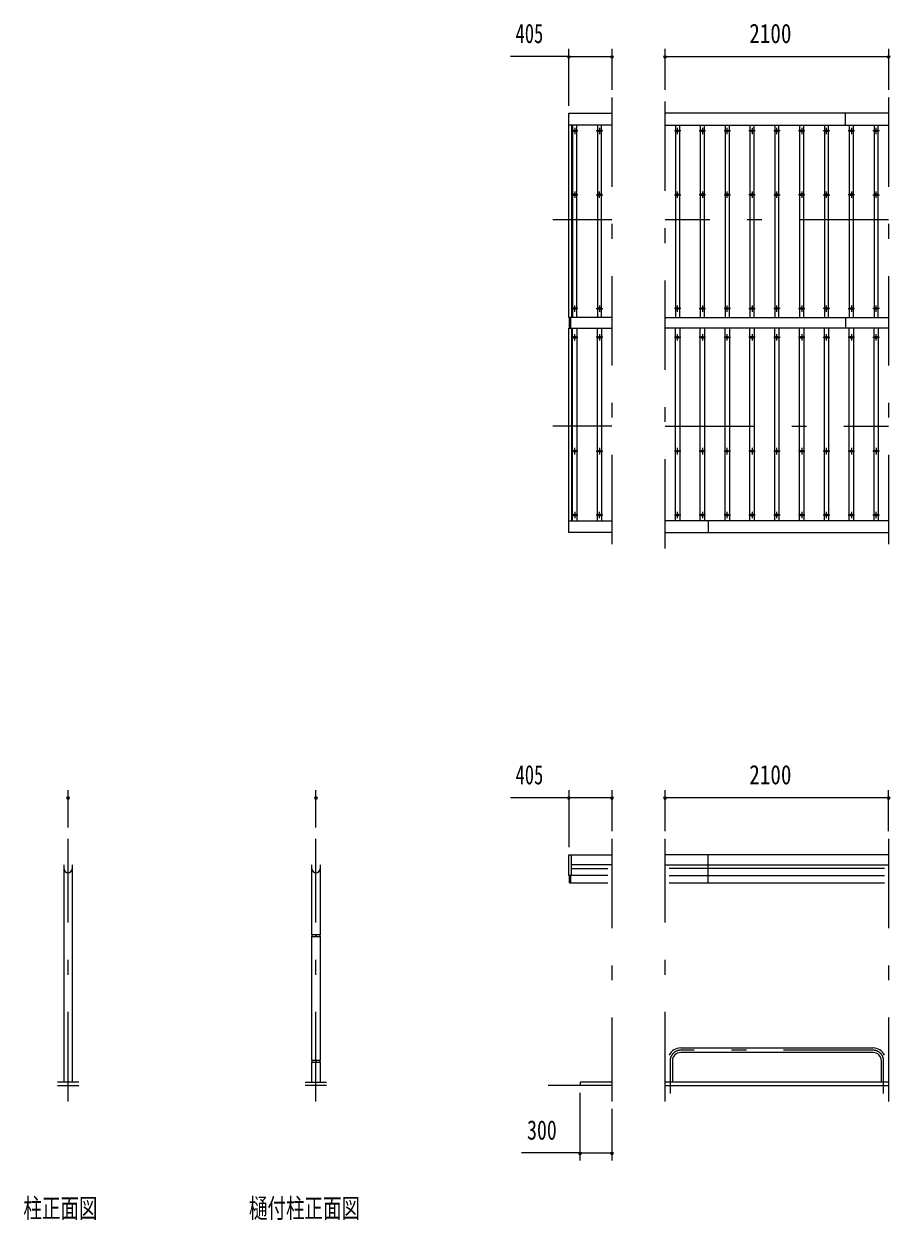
# Model space of a CAD drawing. Units: millimetres, scale not verified. Extents: x -30294 to 30299, y -14700 to 14700.
# Drawn here: x -30294 to -22154, y 1862 to 13103 of the extents above; entities that cross this region are included whole.
import ezdxf
from ezdxf.enums import TextEntityAlignment as Align

# ---------------------------------------------------------------- set-up
doc = ezdxf.new("R2010")
doc.units = ezdxf.units.MM
doc.header["$LTSCALE"] = 70
doc.linetypes.add('USER3', pattern=[24, 12, -5, 2, -5])
for name, color, linetype, lineweight in [('0-2_1-0BOLD', 7, 'Continuous', 18), ('0-3_1-2CENTER', 3, 'USER3', 18), ('0-4_1-4THIN', 4, 'Continuous', 18), ('0-5_1-5DIM', 3, 'Continuous', 18)]:
    doc.layers.add(name, color=color, linetype=linetype, lineweight=lineweight)
doc.styles.add('ＭＳ ゴシック', font='')
doc.styles.get('ＭＳ ゴシック').set_extended_font_data('MS Gothic')

msp = doc.modelspace()

# ---------------------------------------------------------------- linework, layer by layer
at = {"layer": '0-2_1-0BOLD'}
for p, q in [((-22167.69, 12262.54), (-24267.69, 12262.54)), ((-22572.69, 12152.54), (-22572.69, 12262.54)), ((-24767.69, 12152.54), (-25172.69, 12152.54)), ((-25147.69, 12152.54), (-25147.69, 10343.05)), ((-24267.69, 12152.54), (-22167.69, 12152.54)), ((-25167.69, 10242.02), (-25167.69, 10343.05)), ((-25157.69, 10343.05), (-25157.69, 10242.02)), ((-24267.69, 10343.05), (-22167.69, 10343.05)), ((-22572.69, 10343.06), (-22572.69, 10242.02)), ((-25147.69, 10242.02), (-25147.69, 8432.54)), ((-22167.69, 10242.02), (-24267.69, 10242.02)), ((-25172.69, 8432.54), (-24767.69, 8432.54)), ((-22167.69, 8432.54), (-24267.69, 8432.54)), ((-23862.69, 8432.54), (-23862.69, 8322.54)), ((-24267.69, 8322.54), (-22167.69, 8322.54)), ((-25147.69, 5101.42), (-25147.69, 5295.54)), ((-22167.69, 5295.54), (-24267.69, 5295.54)), ((-23862.69, 5030.38), (-23862.69, 5295.54)), ((-29917.02, 3157.54), (-29917.02, 5201.58)), ((-29840.72, 5201.58), (-29840.72, 3157.54)), ((-27587.29, 4541.07), (-27587.29, 5201.58)), ((-27510.99, 5201.58), (-27510.99, 4541.07)), ((-24767.69, 5201.58), (-25147.69, 5201.58)), ((-24267.69, 5201.58), (-22167.69, 5201.58)), ((-25167.7, 5030.38), (-25167.7, 5101.42)), ((-25157.69, 5101.42), (-25157.69, 5030.38)), ((-25147.69, 5167.04), (-24805.84, 5167.04)), ((-22205.84, 5167.04), (-24229.54, 5167.04)), ((-24229.54, 5101.42), (-22205.84, 5101.42)), ((-25167.7, 5030.38), (-24805.84, 5030.38)), ((-24229.54, 5030.38), (-22205.84, 5030.38)), ((-27587.3, 3361.93), (-27587.3, 4525.08)), ((-27552.19, 4541.07), (-27552.19, 4525.08)), ((-27552.19, 4533.08), (-27546.09, 4533.08)), ((-27546.09, 4525.08), (-27546.09, 4541.07)), ((-27511, 4525.08), (-27511, 3361.93)), ((-24121.33, 3478.89), (-22314.04, 3478.89)), ((-22314.04, 3436.19), (-24121.33, 3436.19)), ((-27587.29, 3157.54), (-27587.29, 3345.93)), ((-27552.19, 3361.93), (-27552.19, 3345.93)), ((-27552.19, 3353.93), (-27546.09, 3353.93)), ((-27546.09, 3345.93), (-27546.09, 3361.93)), ((-27510.99, 3345.93), (-27510.99, 3157.54)), ((-24199.98, 3357.54), (-24199.98, 3157.54)), ((-22235.39, 3157.54), (-22235.39, 3357.54)), ((-29778.87, 3157.54), (-29978.87, 3157.54)), ((-27649.14, 3157.54), (-27449.14, 3157.54)), ((-22167.69, 3157.54), (-24267.69, 3157.54)), ((-29978.87, 3127.54), (-29778.87, 3127.54)), ((-27449.14, 3127.54), (-27649.14, 3127.54)), ((-24767.69, 3127.54), (-25367.69, 3127.54)), ((-24267.69, 3127.54), (-22167.69, 3127.54))]:
    msp.add_line(p, q, dxfattribs=at)
for points in [[(-24767.69, 10343.05), (-25172.69, 10343.05), (-25172.69, 12262.54), (-24767.69, 12262.54)], [(-24767.69, 8322.54), (-25172.69, 8322.54), (-25172.69, 10242.02), (-24767.69, 10242.02)], [(-24805.84, 5101.42), (-25172.69, 5101.42), (-25172.69, 5295.54), (-24767.69, 5295.54)], [(-24767.69, 3157.54), (-25067.69, 3157.54), (-25067.69, 3127.54)]]:
    msp.add_lwpolyline(points, dxfattribs=at)
for points in [[(-27588.9, 4525.08), (-27509.39, 4525.08), (-27509.39, 4541.07), (-27588.9, 4541.07)], [(-27588.9, 3345.93), (-27509.39, 3345.93), (-27509.39, 3361.93), (-27588.9, 3361.93)]]:
    msp.add_lwpolyline(points, close=True, dxfattribs=at)
for centre in [(-25117.69, 12097.53), (-24884.35, 12097.54), (-24151.02, 12097.54), (-23917.69, 12097.54), (-23684.36, 12097.54), (-23451.02, 12097.54), (-23217.69, 12097.54), (-22984.36, 12097.54), (-22751.02, 12097.54), (-22517.69, 12097.54), (-22284.36, 12097.54), (-25117.69, 11497.53), (-24884.35, 11497.54), (-24151.02, 11497.54), (-23917.69, 11497.54), (-23684.36, 11497.54), (-23451.02, 11497.54), (-23217.69, 11497.54), (-22984.36, 11497.54), (-22751.02, 11497.54), (-22517.69, 11497.54), (-22284.36, 11497.54), (-25117.69, 10427.54), (-24884.35, 10427.54), (-24151.02, 10427.54), (-23917.69, 10427.54), (-23684.36, 10427.54), (-23451.02, 10427.54), (-23217.69, 10427.54), (-22984.36, 10427.54), (-22751.02, 10427.54), (-22517.69, 10427.54), (-22284.36, 10427.54), (-25117.69, 10157.54), (-24884.35, 10157.54), (-24151.02, 10157.54), (-23917.69, 10157.54), (-23684.36, 10157.54), (-23451.02, 10157.54), (-23217.69, 10157.54), (-22984.36, 10157.54), (-22751.02, 10157.54), (-22517.69, 10157.54), (-22284.36, 10157.54), (-25117.69, 9087.54), (-24884.35, 9087.55), (-24151.02, 9087.55), (-23917.69, 9087.55), (-23684.36, 9087.55), (-23451.02, 9087.55), (-23217.69, 9087.55), (-22984.36, 9087.55), (-22751.02, 9087.55), (-22517.69, 9087.55), (-22284.36, 9087.55), (-25117.69, 8487.54), (-24884.35, 8487.55), (-24151.02, 8487.55), (-23917.69, 8487.55), (-23684.36, 8487.55), (-23451.02, 8487.55), (-23217.69, 8487.55), (-22984.36, 8487.55), (-22751.02, 8487.55), (-22517.69, 8487.55), (-22284.36, 8487.55)]:
    msp.add_circle(centre, 10, dxfattribs=at)
for centre, radius, start, end in [((-29878.87, 5163.43), 38.15, 180, 0), ((-27549.14, 5163.43), 38.15, 180, 0), ((-24121.33, 3357.54), 121.35, 90, 153.08894), ((-24121.33, 3357.54), 78.65, 90, 180), ((-22314.04, 3357.54), 121.35, 26.92177, 90), ((-22314.04, 3357.54), 78.65, 0, 90)]:
    msp.add_arc(centre, radius, start, end, dxfattribs=at)
at = {"layer": '0-3_1-2CENTER'}
for p, q in [((-24767.69, 12412.54), (-24767.69, 8172.53)), ((-24267.69, 8172.53), (-24267.69, 12412.54)), ((-22167.69, 12412.54), (-22167.69, 8172.53)), ((-25087.69, 12097.53), (-25147.69, 12097.53)), ((-25117.69, 12127.53), (-25117.69, 12067.54)), ((-24854.36, 12097.54), (-24914.36, 12097.54)), ((-24884.35, 12127.54), (-24884.35, 12067.54)), ((-24121.03, 12097.54), (-24181.03, 12097.54)), ((-24151.02, 12067.54), (-24151.02, 12127.54)), ((-23887.69, 12097.54), (-23947.69, 12097.54)), ((-23917.69, 12127.54), (-23917.69, 12067.54)), ((-23654.36, 12097.54), (-23714.36, 12097.54)), ((-23684.36, 12067.54), (-23684.36, 12127.54)), ((-23421.03, 12097.54), (-23481.03, 12097.54)), ((-23451.02, 12127.54), (-23451.02, 12067.54)), ((-23187.69, 12097.54), (-23247.69, 12097.54)), ((-23217.69, 12067.54), (-23217.69, 12127.54)), ((-22954.36, 12097.54), (-23014.36, 12097.54)), ((-22984.36, 12127.54), (-22984.36, 12067.54)), ((-22721.03, 12097.54), (-22781.03, 12097.54)), ((-22751.02, 12067.54), (-22751.02, 12127.54)), ((-22487.69, 12097.54), (-22547.69, 12097.54)), ((-22517.69, 12127.54), (-22517.69, 12067.54)), ((-22254.36, 12097.54), (-22314.36, 12097.54)), ((-22284.36, 12067.54), (-22284.36, 12127.54)), ((-25087.69, 11497.53), (-25147.69, 11497.53)), ((-25117.69, 11527.54), (-25117.69, 11467.53)), ((-24914.36, 11497.54), (-24854.36, 11497.54)), ((-24884.35, 11467.54), (-24884.35, 11527.54)), ((-24181.03, 11497.54), (-24121.03, 11497.54)), ((-24151.02, 11467.54), (-24151.02, 11527.54)), ((-23887.69, 11497.54), (-23947.69, 11497.54)), ((-23917.69, 11527.54), (-23917.69, 11467.54)), ((-23714.36, 11497.54), (-23654.36, 11497.54)), ((-23684.36, 11467.54), (-23684.36, 11527.54)), ((-23421.03, 11497.54), (-23481.03, 11497.54)), ((-23451.02, 11527.54), (-23451.02, 11467.54)), ((-23247.69, 11497.54), (-23187.69, 11497.54)), ((-23217.69, 11467.54), (-23217.69, 11527.54)), ((-22954.36, 11497.54), (-23014.36, 11497.54)), ((-22984.36, 11527.54), (-22984.36, 11467.54)), ((-22781.03, 11497.54), (-22721.03, 11497.54)), ((-22751.02, 11467.54), (-22751.02, 11527.54)), ((-22487.69, 11497.54), (-22547.69, 11497.54)), ((-22517.69, 11527.54), (-22517.69, 11467.54)), ((-22314.36, 11497.54), (-22254.36, 11497.54)), ((-22284.36, 11467.54), (-22284.36, 11527.54)), ((-24767.69, 11262.54), (-25322.69, 11262.54)), ((-22167.69, 11262.54), (-24267.69, 11262.54)), ((-25117.69, 10397.53), (-25117.69, 10457.53)), ((-24884.35, 10457.54), (-24884.35, 10397.54)), ((-24151.02, 10397.54), (-24151.02, 10457.54)), ((-23917.69, 10457.54), (-23917.69, 10397.54)), ((-23684.36, 10397.54), (-23684.36, 10457.54)), ((-23451.02, 10457.54), (-23451.02, 10397.54)), ((-23217.69, 10397.54), (-23217.69, 10457.54)), ((-22984.36, 10457.54), (-22984.36, 10397.54)), ((-22751.02, 10397.54), (-22751.02, 10457.54)), ((-22517.69, 10457.54), (-22517.69, 10397.54)), ((-22284.36, 10397.54), (-22284.36, 10457.54)), ((-25087.69, 10427.54), (-25147.69, 10427.54)), ((-24914.36, 10427.54), (-24854.36, 10427.54)), ((-24121.03, 10427.54), (-24181.03, 10427.54)), ((-23947.69, 10427.54), (-23887.69, 10427.54)), ((-23654.36, 10427.54), (-23714.36, 10427.54)), ((-23481.03, 10427.54), (-23421.03, 10427.54)), ((-23187.69, 10427.54), (-23247.69, 10427.54)), ((-23014.36, 10427.54), (-22954.36, 10427.54)), ((-22721.03, 10427.54), (-22781.03, 10427.54)), ((-22547.69, 10427.54), (-22487.69, 10427.54)), ((-22254.36, 10427.54), (-22314.36, 10427.54)), ((-25147.69, 10157.54), (-25087.69, 10157.54)), ((-25117.69, 10127.54), (-25117.69, 10187.54)), ((-24854.36, 10157.54), (-24914.36, 10157.54)), ((-24884.35, 10187.55), (-24884.35, 10127.55)), ((-24181.03, 10157.54), (-24121.03, 10157.54)), ((-24151.02, 10127.55), (-24151.02, 10187.55)), ((-23887.69, 10157.54), (-23947.69, 10157.54)), ((-23917.69, 10187.55), (-23917.69, 10127.55)), ((-23714.36, 10157.54), (-23654.36, 10157.54)), ((-23684.36, 10127.55), (-23684.36, 10187.55)), ((-23421.03, 10157.54), (-23481.03, 10157.54)), ((-23451.02, 10187.55), (-23451.02, 10127.55)), ((-23247.69, 10157.54), (-23187.69, 10157.54)), ((-23217.69, 10127.55), (-23217.69, 10187.55)), ((-22954.36, 10157.54), (-23014.36, 10157.54)), ((-22984.36, 10187.55), (-22984.36, 10127.55)), ((-22781.03, 10157.54), (-22721.03, 10157.54)), ((-22751.02, 10127.55), (-22751.02, 10187.55)), ((-22487.69, 10157.54), (-22547.69, 10157.54)), ((-22517.69, 10187.55), (-22517.69, 10127.55)), ((-22314.36, 10157.54), (-22254.36, 10157.54)), ((-22284.36, 10127.55), (-22284.36, 10187.55)), ((-24767.69, 9322.54), (-25322.69, 9322.54)), ((-24267.69, 9322.54), (-22167.69, 9322.54)), ((-25117.69, 9057.54), (-25117.69, 9117.54)), ((-24884.35, 9117.55), (-24884.35, 9057.54)), ((-24151.02, 9057.54), (-24151.02, 9117.55)), ((-23917.69, 9117.55), (-23917.69, 9057.54)), ((-23684.36, 9057.54), (-23684.36, 9117.55)), ((-23451.02, 9117.55), (-23451.02, 9057.54)), ((-23217.69, 9057.54), (-23217.69, 9117.55)), ((-22984.36, 9117.55), (-22984.36, 9057.54)), ((-22751.02, 9057.54), (-22751.02, 9117.55)), ((-22517.69, 9117.55), (-22517.69, 9057.54)), ((-22284.36, 9117.55), (-22284.36, 9057.54)), ((-25087.69, 9087.54), (-25147.69, 9087.54)), ((-24914.36, 9087.55), (-24854.36, 9087.55)), ((-24121.03, 9087.55), (-24181.03, 9087.55)), ((-23887.69, 9087.55), (-23947.69, 9087.55)), ((-23654.36, 9087.55), (-23714.36, 9087.55)), ((-23421.03, 9087.55), (-23481.03, 9087.55)), ((-23187.69, 9087.55), (-23247.69, 9087.55)), ((-22954.36, 9087.55), (-23014.36, 9087.55)), ((-22721.03, 9087.55), (-22781.03, 9087.55)), ((-22487.69, 9087.55), (-22547.69, 9087.55)), ((-22254.36, 9087.55), (-22314.36, 9087.55)), ((-25087.69, 8487.54), (-25147.69, 8487.54)), ((-25117.69, 8517.54), (-25117.69, 8457.54)), ((-24854.36, 8487.55), (-24914.36, 8487.55)), ((-24884.35, 8457.55), (-24884.35, 8517.55)), ((-24121.03, 8487.55), (-24181.03, 8487.55)), ((-24151.02, 8457.55), (-24151.02, 8517.55)), ((-23887.69, 8487.55), (-23947.69, 8487.55)), ((-23917.69, 8517.55), (-23917.69, 8457.55)), ((-23654.36, 8487.55), (-23714.36, 8487.55)), ((-23684.36, 8457.55), (-23684.36, 8517.55)), ((-23421.03, 8487.55), (-23481.03, 8487.55)), ((-23451.02, 8517.55), (-23451.02, 8457.55)), ((-23187.69, 8487.55), (-23247.69, 8487.55)), ((-23217.69, 8457.55), (-23217.69, 8517.55)), ((-22954.36, 8487.55), (-23014.36, 8487.55)), ((-22984.36, 8517.55), (-22984.36, 8457.55)), ((-22721.03, 8487.55), (-22781.03, 8487.55)), ((-22751.02, 8457.55), (-22751.02, 8517.55)), ((-22487.69, 8487.55), (-22547.69, 8487.55)), ((-22517.69, 8517.55), (-22517.69, 8457.55)), ((-22254.36, 8487.55), (-22314.36, 8487.55)), ((-22284.36, 8457.55), (-22284.36, 8517.55)), ((-29878.87, 2977.54), (-29878.87, 5445.54)), ((-27549.14, 2977.54), (-27549.14, 5445.54)), ((-24767.69, 5445.55), (-24767.69, 2977.54)), ((-24267.69, 2977.54), (-24267.69, 5445.55)), ((-22167.69, 5445.55), (-22167.69, 2977.54)), ((-22314.04, 3457.54), (-24121.33, 3457.54)), ((-24221.33, 3357.54), (-24221.33, 3052.54)), ((-22214.04, 3052.54), (-22214.04, 3357.54))]:
    msp.add_line(p, q, dxfattribs=at)
for centre, start, end in [((-24121.33, 3357.54), 90, 180), ((-22314.04, 3357.54), 0, 90)]:
    msp.add_arc(centre, 100, start, end, dxfattribs=at)
at = {"layer": '0-4_1-4THIN'}
for p, q in [((-25137.69, 12152.53), (-25137.69, 10343.04)), ((-25097.7, 10343.04), (-25097.7, 12152.53)), ((-24904.36, 12152.54), (-24904.36, 10343.05)), ((-24864.36, 10343.05), (-24864.36, 12152.54)), ((-24171.03, 12152.54), (-24171.03, 10343.05)), ((-24131.03, 10343.05), (-24131.03, 12152.54)), ((-23937.69, 12152.54), (-23937.69, 10343.05)), ((-23897.69, 10343.05), (-23897.69, 12152.54)), ((-23704.36, 12152.54), (-23704.36, 10343.05)), ((-23664.36, 10343.05), (-23664.36, 12152.54)), ((-23471.03, 12152.54), (-23471.03, 10343.05)), ((-23431.03, 10343.05), (-23431.03, 12152.54)), ((-23237.69, 12152.54), (-23237.69, 10343.05)), ((-23197.69, 10343.05), (-23197.69, 12152.54)), ((-23004.36, 12152.54), (-23004.36, 10343.05)), ((-22964.36, 10343.05), (-22964.36, 12152.54)), ((-22771.03, 12152.54), (-22771.03, 10343.05)), ((-22731.03, 10343.05), (-22731.03, 12152.54)), ((-22537.69, 12152.54), (-22537.69, 10343.05)), ((-22497.69, 10343.05), (-22497.69, 12152.54)), ((-22304.36, 12152.54), (-22304.36, 10343.05)), ((-22264.36, 10343.05), (-22264.36, 12152.54)), ((-25137.69, 8432.54), (-25137.69, 10242.04)), ((-25097.7, 10242.04), (-25097.7, 8432.54)), ((-24904.36, 8432.55), (-24904.36, 10242.04)), ((-24864.36, 10242.04), (-24864.36, 8432.55)), ((-24171.03, 8432.55), (-24171.03, 10242.04)), ((-24131.03, 10242.04), (-24131.03, 8432.55)), ((-23937.69, 8432.55), (-23937.69, 10242.04)), ((-23897.69, 10242.04), (-23897.69, 8432.55)), ((-23704.36, 8432.55), (-23704.36, 10242.04)), ((-23664.36, 10242.04), (-23664.36, 8432.55)), ((-23471.03, 8432.55), (-23471.03, 10242.04)), ((-23431.03, 10242.04), (-23431.03, 8432.55)), ((-23237.69, 8432.55), (-23237.69, 10242.04)), ((-23197.69, 10242.04), (-23197.69, 8432.55)), ((-23004.36, 8432.55), (-23004.36, 10242.04)), ((-22964.36, 10242.04), (-22964.36, 8432.55)), ((-22771.03, 8432.55), (-22771.03, 10242.04)), ((-22731.03, 10242.04), (-22731.03, 8432.55)), ((-22537.69, 8432.55), (-22537.69, 10242.04)), ((-22497.69, 10242.04), (-22497.69, 8432.55)), ((-22304.36, 8432.55), (-22304.36, 10242.04)), ((-22264.36, 10242.04), (-22264.36, 8432.55))]:
    msp.add_line(p, q, dxfattribs=at)
at = {"layer": '0-5_1-5DIM'}
for p, q in [((-25172.69, 12332.54), (-25172.69, 12867.54)), ((-24767.69, 12867.54), (-24767.69, 12482.54)), ((-24267.69, 12482.54), (-24267.69, 12867.54)), ((-22167.69, 12867.54), (-22167.69, 12482.54)), ((-25172.69, 12797.54), (-25722.19, 12797.54)), ((-25158.69, 12797.54), (-25186.69, 12797.54)), ((-25172.69, 12797.54), (-24767.69, 12797.54)), ((-24753.69, 12797.54), (-24781.69, 12797.54)), ((-24253.69, 12797.54), (-24281.69, 12797.54)), ((-24267.69, 12797.54), (-22167.69, 12797.54)), ((-22153.69, 12797.54), (-22181.69, 12797.54)), ((-29878.87, 5551.54), (-29878.87, 5901.54)), ((-27549.14, 5551.54), (-27549.14, 5901.54)), ((-25172.69, 5901.54), (-25172.69, 5365.54)), ((-24767.69, 5901.54), (-24767.69, 5515.55)), ((-24267.69, 5515.55), (-24267.69, 5901.54)), ((-22167.69, 5515.55), (-22167.69, 5901.54)), ((-29864.87, 5831.54), (-29892.87, 5831.54)), ((-27535.14, 5831.54), (-27563.14, 5831.54)), ((-25722.19, 5831.54), (-25172.69, 5831.54)), ((-25158.69, 5831.54), (-25186.69, 5831.54)), ((-25172.69, 5831.54), (-24767.69, 5831.54)), ((-24753.69, 5831.54), (-24781.69, 5831.54)), ((-24253.69, 5831.54), (-24281.69, 5831.54)), ((-24267.69, 5831.54), (-22167.69, 5831.54)), ((-22153.69, 5831.54), (-22181.69, 5831.54)), ((-25067.69, 2422.54), (-25067.69, 3057.54)), ((-24767.69, 2907.54), (-24767.69, 2422.54)), ((-25067.69, 2492.54), (-25617.19, 2492.54)), ((-25053.69, 2492.54), (-25081.69, 2492.54)), ((-25067.69, 2492.54), (-24767.69, 2492.54)), ((-24753.69, 2492.54), (-24781.69, 2492.54))]:
    msp.add_line(p, q, dxfattribs=at)
for centre in [(-25172.69, 12797.54), (-24767.69, 12797.54), (-24267.69, 12797.54), (-22167.69, 12797.54), (-29878.87, 5831.54), (-27549.14, 5831.54), (-25172.69, 5831.54), (-24767.69, 5831.54), (-24267.69, 5831.54), (-22167.69, 5831.54), (-25067.69, 2492.54), (-24767.69, 2492.54)]:
    msp.add_arc(centre, 14, 180, 0, dxfattribs=at)

# ---------------------------------------------------------------- texts
at = {"layer": '0-5_1-5DIM', "color": 7, "style": 'ＭＳ ゴシック'}
for s, width, p in [('405', 0.7, (-25673.37, 12867.54)), ('2100', 0.8, (-23477.23, 12867.54)), ('405', 0.7, (-25673.37, 5901.54)), ('2100', 0.8, (-23477.23, 5901.54)), ('300', 0.75, (-25565.18, 2562.54)), ('柱正面図', 0.7, (-30298.87, 1827.4)), ('樋付柱正面図', 0.7, (-28179.14, 1827.4))]:
    msp.add_text(s, height=182.3, dxfattribs=dict(at, width=width)).set_placement(p, align=Align.BOTTOM_LEFT)

doc.saveas('drawing.dxf')
